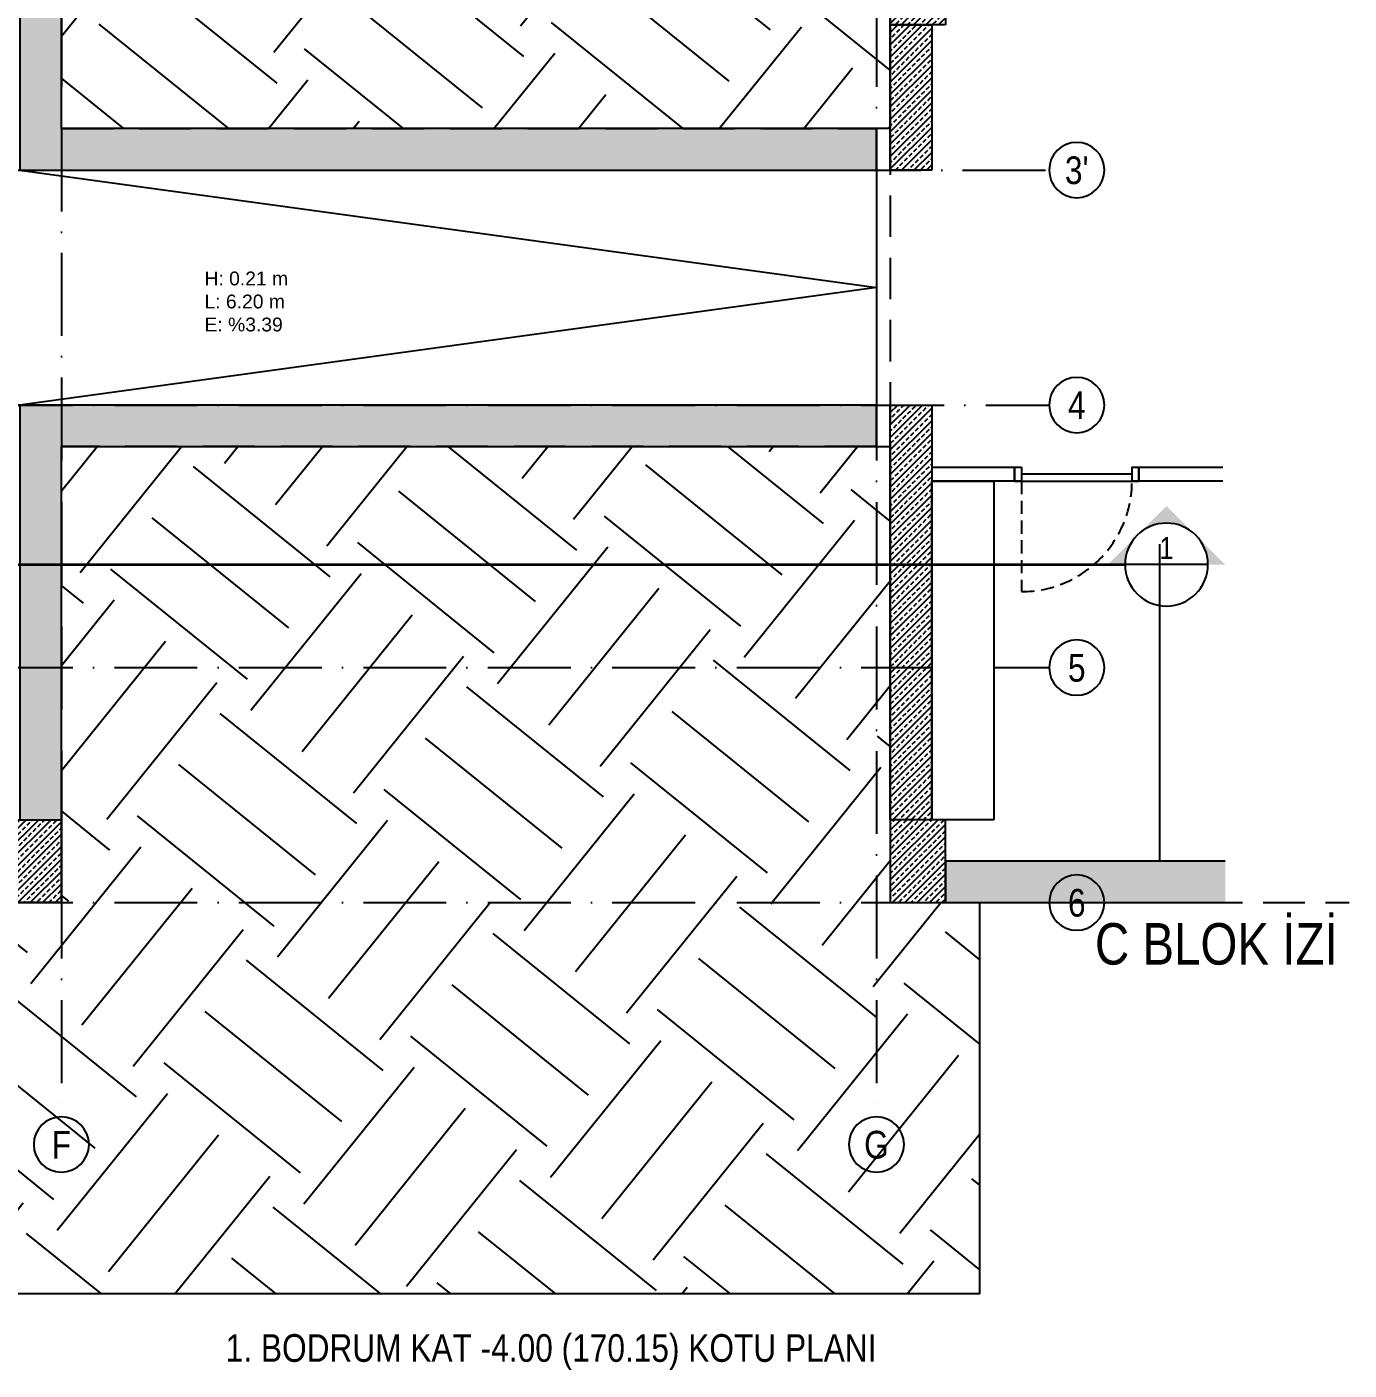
# Model space of a CAD drawing. Header units: millimetres. Extents: x 82776 to 137242, y 11666 to 27998.
# Drawn here: x 101727 to 102684, y 21603 to 22575 of the extents above; entities that cross this region are included whole.
import ezdxf
from ezdxf.enums import TextEntityAlignment as Align
from ezdxf.xclip import XClip

# ---------------------------------------------------------------- set-up
doc = ezdxf.new("R2010")
doc.units = ezdxf.units.MM
doc.header["$XCLIPFRAME"] = 0
for name, pattern in [('( Hidden )', [0.375, 0.25, -0.125]), ('ACAD_ISO10W100', [18, 12, -3, 0, -3]), ('DASHED', [15, 10, -5]), ('GC5102G0200$0$HIDDEN', [9.525, 6.35, -3.175])]:
    doc.linetypes.add(name, pattern=pattern)
doc.layers.add('0_IFC_Area', color=100, linetype='Continuous', plot=False)
for name, color, linetype in [('0_IFC_Elevation_3', 21, 'Continuous'), ('0_IFC_Elevation_5', 252, 'Continuous'), ('0_IFC_Grid', 14, 'ACAD_ISO10W100'), ('0_IFC_Grid_Text_100', 14, 'Continuous'), ('0_IFC_Hatch', 250, 'Continuous'), ('0_IFC_Hatch_Structure', 251, 'Continuous'), ('0_IFC_Notation_Section_50', 10, 'Continuous'), ('0_IFC_Room_Text(No)_50', 12, 'Continuous'), ('0_IFC_Text_Explanation_100', 231, 'Continuous'), ('0_IFC_Text_Explanation_50', 231, 'Continuous'), ('1_IFC_Concrete_Section', 50, 'Continuous'), ('1_IFC_Door', 83, 'Continuous'), ('2_IFC_Wall', 130, 'Continuous'), ('6_IFC_Furniture', 35, 'Continuous')]:
    doc.layers.add(name, color=color, linetype=linetype)
doc.styles.add('IFC_TEXT', font='ARIALN.TTF')
doc.styles.get("Standard").update_dxf_attribs({"font": 'arial.ttf'})
doc.linetypes.add('ZIGZAG', pattern='A,0.00254,-5.08,[131,ltypeshp.shx,S=5.08,R=0,X=-5.08,Y=0],-10.16,[131,ltypeshp.shx,S=5.08,R=180,X=5.08,Y=0],-5.08', length=20.32254)
pattern_1 = [(225, (-94669.722, -21180.152), (4.49012806, -4.49012806), []), (225, (-94674.212, -21180.152), (4.49012806, -4.49012806), [3.175, -1.5875])]
pattern_2 = [(135, (-35728.3245, 139834.061), (-4.49012806, -4.49012806), []), (135, (-35728.3245, 139838.551), (-4.49012806, -4.49012806), [3.175, -1.5875])]
pattern_3 = [(225, (-138374.2445, -33906.855), (4.49012806, -4.49012806), []), (225, (-138378.7346, -33906.855), (4.49012806, -4.49012806), [3.175, -1.5875])]

# ---------------------------------------------------------------- blocks, each defined once
blk = doc.blocks.new('B NK ST')
at = {"layer": '0_IFC_Hatch_Structure', "transparency": 33554687}
h = blk.add_hatch(dxfattribs=at)
h.set_pattern_fill('ANSI33', color=256, angle=180)
h.set_pattern_definition([(225, (-98017.972, -21881.323), (4.49012806, -4.49012806), []), (225, (-98022.462, -21881.323), (4.49012806, -4.49012806), [3.175, -1.5875])])
h.paths.add_polyline_path([(1960, 60), (2000, 60), (2000, 0), (1960, 0)])
at = {"layer": '1_IFC_Concrete_Section'}
blk.add_lwpolyline([(1960, 60), (2000, 60), (2000, 0), (1960, 0)], close=True, dxfattribs=at)
blk = doc.blocks.new('B B1 ST')
at = {"layer": '0_IFC_Hatch_Structure', "transparency": 33554687}
h = blk.add_hatch(dxfattribs=at)
h.set_pattern_fill('ANSI33', color=256, angle=180)
h.set_pattern_definition(pattern_1)
h.paths.add_polyline_path([(1970, 530), (2590, 530), (2590, 560), (2000, 560), (2000, 1170), (1970, 1170)])
h = blk.add_hatch(dxfattribs=at)
h.set_pattern_fill('ANSI33', color=256, angle=180)
h.set_pattern_definition(pattern_1)
h.paths.add_polyline_path([(2000, 330), (2590, 330), (2590, 360), (1970, 360), (1970, 60), (2000, 60), (2000, 330)])
at = {"layer": '1_IFC_Concrete_Section', "elevation": 425.74}
for points in [[(1970, 530), (2590, 530), (2590, 560), (2000, 560), (2000, 1170), (1970, 1170), (1970, 530)], [(2000, 330), (2590, 330), (2590, 360), (1970, 360), (1970, 60), (2000, 60), (2000, 330)]]:
    blk.add_lwpolyline(points, close=True, dxfattribs=at)
blk.add_blockref('B NK ST', (0, 0))
blk = doc.blocks.new('0_IFC_AXIS_TEXT_100')
at = {"layer": '0_IFC_Grid_Text_100'}
blk.add_circle((0, 1000), 1000, dxfattribs=at)
at = {"layer": '0_IFC_Grid_Text_100', "style": 'IFC_TEXT'}
blk.add_attdef('AXIS_NO', text='', height=1000, dxfattribs=at).set_placement((0, 993), align=Align.MIDDLE_CENTER)
blk = doc.blocks.new('B_B1 AKS')
at = {"layer": '0_IFC_Grid', "ltscale": 5}
for points in [[(2000, 1461.13881), (2000, -155)], [(2590, 1461.13881), (2590, -155)], [(490, 530), (2715, 530)], [(-1025, 360), (2715, 360)], [(-1025, 170), (2715, 170)], [(-1025, 0), (2715, 0)]]:
    blk.add_lwpolyline(points, dxfattribs=at)
ref = blk.add_blockref('0_IFC_AXIS_TEXT_100', (2735.00227, 510.00227), dxfattribs=dict(xscale=-0.02, yscale=0.02, zscale=0.02, rotation=0.0064968962269241))
ref.add_attrib('AXIS_NO', "3'", dxfattribs={"layer": '0_IFC_Grid_Text_100', "height": 20, "rotation": 0.0064969, "style": 'IFC_TEXT'}).set_placement((2735.00002, 529.85659), align=Align.MIDDLE_CENTER)
ref = blk.add_blockref('0_IFC_AXIS_TEXT_100', (2735.00227, 340.00227), dxfattribs=dict(xscale=-0.02, yscale=0.02, zscale=0.02, rotation=0.0064968962269241))
ref.add_attrib('AXIS_NO', '4', dxfattribs={"layer": '0_IFC_Grid_Text_100', "height": 20, "rotation": 0.0064969, "style": 'IFC_TEXT'}).set_placement((2735.00002, 359.85659), align=Align.MIDDLE_CENTER)
ref = blk.add_blockref('0_IFC_AXIS_TEXT_100', (2735.00227, 150.00227), dxfattribs=dict(xscale=-0.02, yscale=0.02, zscale=0.02, rotation=0.0064968962269241))
ref.add_attrib('AXIS_NO', '5', dxfattribs={"layer": '0_IFC_Grid_Text_100', "height": 20, "rotation": 0.0064969, "style": 'IFC_TEXT'}).set_placement((2735.00002, 169.85659), align=Align.MIDDLE_CENTER)
ref = blk.add_blockref('0_IFC_AXIS_TEXT_100', (2735.00227, -19.99773), dxfattribs=dict(xscale=-0.02, yscale=0.02, zscale=0.02, rotation=0.0064968962269241))
ref.add_attrib('AXIS_NO', '6', dxfattribs={"layer": '0_IFC_Grid_Text_100', "height": 20, "rotation": 0.0064969, "style": 'IFC_TEXT'}).set_placement((2735.00002, -0.14341), align=Align.MIDDLE_CENTER)
ref = blk.add_blockref('0_IFC_AXIS_TEXT_100', (2000.00262, -195), dxfattribs=dict(xscale=-0.02, yscale=0.02, zscale=0.02, rotation=0.0064968962269241))
ref.add_attrib('AXIS_NO', 'F', dxfattribs={"layer": '0_IFC_Grid_Text_100', "height": 20, "rotation": 0.0064969, "style": 'IFC_TEXT'}).set_placement((2000.00037, -175.14568), align=Align.MIDDLE_CENTER)
ref = blk.add_blockref('0_IFC_AXIS_TEXT_100', (2590.00262, -195), dxfattribs=dict(xscale=-0.02, yscale=0.02, zscale=0.02, rotation=0.0064968962269241))
ref.add_attrib('AXIS_NO', 'G', dxfattribs={"layer": '0_IFC_Grid_Text_100', "height": 20, "rotation": 0.0064969, "style": 'IFC_TEXT'}).set_placement((2590.00037, -175.14568), align=Align.MIDDLE_CENTER)
blk = doc.blocks.new('A_B1_NET ALAN')
at = {"layer": '0_IFC_Area'}
blk.add_lwpolyline([(-1350.01, 420), (-1350.01, 530), (590, 530), (590, 360), (-190, 360), (-190, 345), (-639.99, 345), (-640, 420)], close=True, dxfattribs=at)
blk = doc.blocks.new('C ZK ST')
at = {"layer": '0_IFC_Hatch_Structure', "transparency": 33554687}
h = blk.add_hatch(dxfattribs=at)
h.set_pattern_fill('ANSI33', color=256, angle=90)
h.set_pattern_definition([(135, (-35728.326, 139834.061), (-4.49012806, -4.49012806), []), (135, (-35728.326, 139838.551), (-4.49012806, -4.49012806), [3.175, -1.5875])])
h.paths.add_polyline_path([(-1761.4, 197.82), (-1761.4, 237.82), (-1821.4, 237.82), (-1821.4, 197.82)])
h = blk.add_hatch(dxfattribs=at)
h.set_pattern_fill('ANSI33', color=256, angle=90)
h.set_pattern_definition(pattern_2)
h.paths.add_polyline_path([(-1186.4, 197.82), (-1186.4, 237.82), (-1126.4, 237.82), (-1126.4, 197.82)])
h = blk.add_hatch(dxfattribs=at)
h.set_pattern_fill('ANSI33', color=256, angle=90)
h.set_pattern_definition([(135, (-35728.259, 139834.061), (-4.49012806, -4.49012806), []), (135, (-35728.259, 139838.551), (-4.49012806, -4.49012806), [3.175, -1.5875])])
h.paths.add_polyline_path([(-21.4, 237.82), (-21.4, 197.82), (-81.4, 197.82), (-81.4, 237.82)])
h = blk.add_hatch(dxfattribs=at)
h.set_pattern_fill('ANSI33', color=256, angle=90)
h.set_pattern_definition([(135, (-35728.326, 139834.061), (-4.49012806, -4.49012806), []), (135, (-35728.326, 139838.551), (-4.49012806, -4.49012806), [3.175, -1.5875])])
h.paths.add_polyline_path([(-1821.4, -512.18), (-1821.4, -472.18), (-1761.4, -472.18), (-1761.4, -512.18)])
h = blk.add_hatch(dxfattribs=at)
h.set_pattern_fill('ANSI33', color=256, angle=90)
h.set_pattern_definition(pattern_2)
h.paths.add_polyline_path([(-1186.4, -512.18), (-1186.4, -472.18), (-1126.4, -472.18), (-1126.4, -512.18)])
h = blk.add_hatch(dxfattribs=at)
h.set_pattern_fill('ANSI33', color=256, angle=90)
h.set_pattern_definition([(135, (-35728.356, 139834.012), (-4.49012806, -4.49012806), []), (135, (-35728.356, 139838.502), (-4.49012806, -4.49012806), [3.175, -1.5875])])
h.paths.add_polyline_path([(-81.4, -512.18), (-81.4, -472.18), (-21.4, -472.18), (-21.4, -512.18)])
at = {"layer": '1_IFC_Concrete_Section'}
for points in [[(-1761.4, 197.82), (-1761.4, 237.82), (-1821.4, 237.82), (-1821.4, 197.82)], [(-1186.4, 197.82), (-1186.4, 237.82), (-1126.4, 237.82), (-1126.4, 197.82)], [(-21.4, 237.82), (-21.4, 197.82), (-81.4, 197.82), (-81.4, 237.82)], [(-1821.4, -512.18), (-1821.4, -472.18), (-1761.4, -472.18), (-1761.4, -512.18)], [(-1186.4, -512.18), (-1186.4, -472.18), (-1126.4, -472.18), (-1126.4, -512.18)], [(-81.4, -512.18), (-81.4, -472.18), (-21.4, -472.18), (-21.4, -512.18)]]:
    blk.add_lwpolyline(points, close=True, dxfattribs=at)
blk = doc.blocks.new('C B1 ST')
at = {"layer": '0_IFC_Hatch_Structure', "transparency": 33554687}
h = blk.add_hatch(dxfattribs=at)
h.set_pattern_fill('ANSI33', color=256, angle=180)
h.set_pattern_definition(pattern_3)
h.paths.add_polyline_path([(30, 530), (0, 530), (0, 635), (30, 635)])
h = blk.add_hatch(dxfattribs=at)
h.set_pattern_fill('ANSI33', color=256, angle=180)
h.set_pattern_definition([(225, (-138374.2445, -34181.855), (4.49012806, -4.49012806), []), (225, (-138378.7346, -34181.855), (4.49012806, -4.49012806), [3.175, -1.5875])])
h.paths.add_polyline_path([(30, 60), (0, 60), (0, 360), (30, 360)])
h = blk.add_hatch(dxfattribs=at)
h.set_pattern_fill('ANSI33', color=256, angle=180)
h.set_pattern_definition(pattern_3)
h.paths.add_polyline_path([(40, 0), (710, 0), (710, 30), (40, 30)])
at = {"layer": '1_IFC_Concrete_Section'}
for points in [[(30, 530), (0, 530), (0, 635), (30, 635)], [(30, 60), (0, 60), (0, 360), (30, 360)], [(40, 0), (710, 0), (710, 30), (40, 30)]]:
    blk.add_lwpolyline(points, close=True, dxfattribs=at)
at = {"rotation": 90}
blk.add_blockref('C ZK ST', (237.82, 1821.4), dxfattribs=at)
blk = doc.blocks.new('*U1783')
at = {"layer": '0_IFC_Room_Text(No)_50'}
h = blk.add_hatch(color=256, dxfattribs=at)
h.paths.add_polyline_path([(0, 1061), (-530, 530, -0.414214), (530, 530)])
h.paths.add_polyline_path([(530, 530, -0.198912), (750, 0), (1061, 0)])
h.paths.add_polyline_path([(-530, 530), (-1061, 0), (-750, 0, -0.198912)])
at = {"layer": '0_IFC_Room_Text(No)_50', "linetype": 'Continuous'}
blk.add_line((-750, 0), (750, 0), dxfattribs=at)
blk.add_circle((0, 0), 750, dxfattribs=at)
at = {"layer": '0_IFC_Room_Text(No)_50', "style": 'IFC_TEXT'}
blk.add_attdef('NO', text='', height=400, dxfattribs=at).set_placement((0, 100), align=Align.CENTER)
for p in [(0, -100), (0, -374)]:
    blk.add_attdef('SHEET', text='', height=200, dxfattribs=at).set_placement(p, align=Align.TOP_CENTER)
blk = doc.blocks.new('B BLOK_KESIT YERLERI_B1')
at = {"layer": '0_IFC_Notation_Section_50', "linetype": 'DASHED', "ltscale": 3, "const_width": 2, "elevation": -425.74}
blk.add_lwpolyline([(-2833.81, 0), (1025.17, 0)], dxfattribs=at)
ref = blk.add_blockref('*U1783', (1055.11, 0, -425.74), dxfattribs=dict(xscale=-0.0400000000259542, yscale=0.0400000000259542, zscale=0.0400000000259542))
ref.add_attrib('NO', '1', dxfattribs={"layer": '0_IFC_Room_Text(No)_50', "height": 16, "style": 'IFC_TEXT'}).set_placement((1055.11, 4, -425.74), align=Align.CENTER)
blk = doc.blocks.new('*U1504')
at = {"layer": '0_IFC_Hatch_Structure'}
blk.add_lwpolyline([(0, 0), (-90, 0)], dxfattribs=at)
at = {"layer": '1_IFC_Door', "linetype": 'GC5102G0200$0$HIDDEN', "ltscale": 1.5}
blk.add_lwpolyline([(-5, 0), (-5, 80)], dxfattribs=at)
at = {"layer": '1_IFC_Door'}
for points in [[(-85, 0), (-85, -10), (-90, -10), (-90, 0), (-85, 0)], [(-85, -5), (-5, -5), (-5, 0), (-85, 0)]]:
    blk.add_lwpolyline(points, dxfattribs=at)
blk.add_lwpolyline([(-5, -10), (-5, 0), (0, 0), (0, -10)], close=True, dxfattribs=at)
at = {"layer": '1_IFC_Door', "linetype": 'GC5102G0200$0$HIDDEN', "ltscale": 1.5}
blk.add_arc((-5, 0), 80, 90, 180, dxfattribs=at)
blk = doc.blocks.new('*U1128')
blk.add_wipeout([(0, 0), (245, 0), (245, -45), (0, -45)]).dxf.layer = '6_IFC_Furniture'
at = {"layer": '6_IFC_Furniture', "transparency": 33554687}
blk.add_lwpolyline([(0, -45), (0, 0), (245, 0), (245, -45)], close=True, dxfattribs=at)
blk = doc.blocks.new('C_B1_PLAN')
at = {"layer": '2_IFC_Wall'}
for points in [[(585, -1365), (585, -1120), (265, -1120), (265, -1365), (275, -1365), (275, -1375), (255, -1375), (255, -1120), (180, -1120), (180, -1105), (710, -1105), (710, -1165), (600, -1165), (600, -1375), (365, -1375), (365, -1365)], [(180, -1495), (180, -1485), (289.88, -1485), (289.88, -1485), (720, -1485), (720, -1495), (690, -1495), (690, -1535), (720, -1535), (720, -1545), (680, -1545), (680, -1495)]]:
    blk.add_lwpolyline(points, close=True, dxfattribs=at)
at = {"layer": '6_IFC_Furniture', "linetype": 'ZIGZAG'}
blk.add_lwpolyline([(195, -1540.64), (195, -1770)], dxfattribs=at)
at = {"transparency": 33554687, "rotation": 180}
blk.add_blockref('*U1504', (90, -1495, 2736.64), dxfattribs=at)
at = {"rotation": 90}
blk.add_blockref('*U1128', (30, -1740), dxfattribs=at)
at = {"layer": '2_IFC_Wall'}
blk.add_lwpolyline([(30, -1485), (90, -1485), (90, -1495), (30, -1495)], dxfattribs=at)
blk = doc.blocks.new('C BLOK_B2')
at = {"rotation": 270}
blk.add_blockref('C_B1_PLAN', (0, 750), dxfattribs=at)
blk.add_blockref('C B1 ST', (-1800, 750), dxfattribs=at)
blk = doc.blocks.new('B_B1 PLAN')
at = {"layer": '0_IFC_Elevation_3', "elevation": 425.74}
blk.add_lwpolyline([(1970, 530), (2590, 445), (1970, 360)], dxfattribs=at)
at = {"layer": '0_IFC_Elevation_3'}
blk.add_lwpolyline([(2590, 530), (2590, 360)], dxfattribs=at)
at = {"layer": '0_IFC_Text_Explanation_50', "insert": (2103.57, 456.58, 425.74), "char_height": 10, "attachment_point": 1}
blk.add_mtext_dynamic_manual_height_columns('H: 0.21 m\\PL: 6.20 m\\PE: %3.39', width=136.9312, gutter_width=243000, heights=[52.69], dxfattribs=at)

msp = doc.modelspace()

# ---------------------------------------------------------------- hatches: boundary and pattern name
at = {"layer": '0_IFC_Hatch'}
h = msp.add_hatch(dxfattribs=at)
h.set_pattern_fill('EARTH', color=256, scale=20, angle=51.13519)
h.set_pattern_definition([(51.13519, (-12363.29, -11764.13), (-19.19526, 178.57643), [127, -127]), (51.13519, (-12400.38, -11734.24), (-19.19526, 178.57643), [127, -127]), (51.13519, (-12437.46, -11704.36), (-19.19526, 178.57643), [127, -127]), (141.13519, (-12439.86, -11682.04), (-178.57643, -19.19526), [127, -127]), (141.13519, (-12409.97, -11644.96), (-178.57643, -19.19526), [127, -127]), (141.13519, (-12380.09, -11607.87), (-178.57643, -19.19526), [127, -127])])
h.paths.add_polyline_path([(99151.64, 23276.06), (102351.64, 23276.06), (102351.64, 22501.55), (101751.64, 22501.55), (101751.64, 23171.55), (99751.64, 23171.55), (99751.64, 22516.55), (99151.64, 22516.55)])
h.paths.add_polyline_path([(98817.28, 22467.23), (98851.64, 22467.23), (98851.64, 22081.55), (99351.64, 22081.55), (99351.64, 21976.55), (99751.64, 21976.55), (99751.64, 21941.55), (101751.64, 21941.55), (101751.64, 22271.55), (102351.64, 22271.55), (102351.64, 21941.55), (102416.25, 21941.55), (102416.25, 21658.4), (98817.28, 21658.4)])

# ---------------------------------------------------------------- linework, layer by layer
at = {"layer": '0_IFC_Elevation_5', "linetype": '( Hidden )', "ltscale": 150, "elevation": -6924.77}
msp.add_lwpolyline([(101751.64, 22501.55), (102341.64, 22501.55), (102341.64, 22271.55), (101751.64, 22271.55)], dxfattribs=at)
at = {"layer": '0_IFC_Hatch', "elevation": 425.74}
for points in [[(99151.64, 23276.06), (102351.64, 23276.06), (102351.64, 22501.55), (101751.64, 22501.55), (101751.64, 23171.55), (99751.64, 23171.55), (99751.64, 22516.55), (99151.64, 22516.55)], [(98817.28, 22467.23), (98851.64, 22467.23), (98851.64, 22081.55), (99351.64, 22081.55), (99351.64, 21976.55), (99751.64, 21976.55), (99751.64, 21941.55), (101751.64, 21941.55), (101751.64, 22271.55), (102351.64, 22271.55), (102351.64, 21941.55), (102416.25, 21941.55), (102416.25, 21658.4), (98817.28, 21658.4)]]:
    msp.add_lwpolyline(points, close=True, dxfattribs=at)
at = {"layer": '0_IFC_Text_Explanation_50', "linetype": '( Hidden )', "ltscale": 120}
msp.add_lwpolyline([(102351.64, 23533.13), (102351.64, 21941.55), (102683.81, 21941.55)], dxfattribs=at)

# ---------------------------------------------------------------- block references
for name in ['B_B1 AKS', 'B B1 ST']:
    msp.add_blockref(name, (99751.64, 21941.55, -425.74))
ref = msp.add_blockref('C B1 ST', (102351.64, 21941.55, -7350.51))
XClip(ref).set_block_clipping_path([(0, -0.0000000005), (242.5332808031, 1334.5097233749)])

# ---------------------------------------------------------------- texts
at = {"layer": '0_IFC_Text_Explanation_100', "transparency": 33554687, "insert": (101759.17, 21629.3, -425.74), "char_height": 20, "attachment_point": 1, "style": 'IFC_TEXT'}
msp.add_mtext_dynamic_manual_height_columns('\\pxqr;1. BODRUM KAT -4.00 (170.15) KOTU PLANI', width=582.4667, gutter_width=12.5, heights=[0], dxfattribs=at)
at = {"layer": '0_IFC_Text_Explanation_50', "insert": (102800.56, 21926.7), "char_height": 30, "attachment_point": 3, "style": 'IFC_TEXT'}
msp.add_mtext_dynamic_manual_height_columns('\\pxql;C BLOK İZİ ', width=300.7657, gutter_width=6.25, heights=[0], dxfattribs=at)

# ---------------------------------------------------------------- next in the draw order: block references
ref = msp.add_blockref('C BLOK_B2', (103101.64, 23741.55), dxfattribs=dict(rotation=90))
XClip(ref).set_block_clipping_path([(-1800, 509.198407831), (-465.4902766251, 760.0000000156)])
msp.add_blockref('B_B1 PLAN', (99751.64, 21941.55, -425.74))

# ---------------------------------------------------------------- next in the draw order: block references
for name, p in [('B BLOK_KESIT YERLERI_B1', (101496.46, 22186.11)), ('A_B1_NET ALAN', (101751.64, 21941.55, -425.74))]:
    msp.add_blockref(name, p)

doc.saveas('drawing.dxf')
